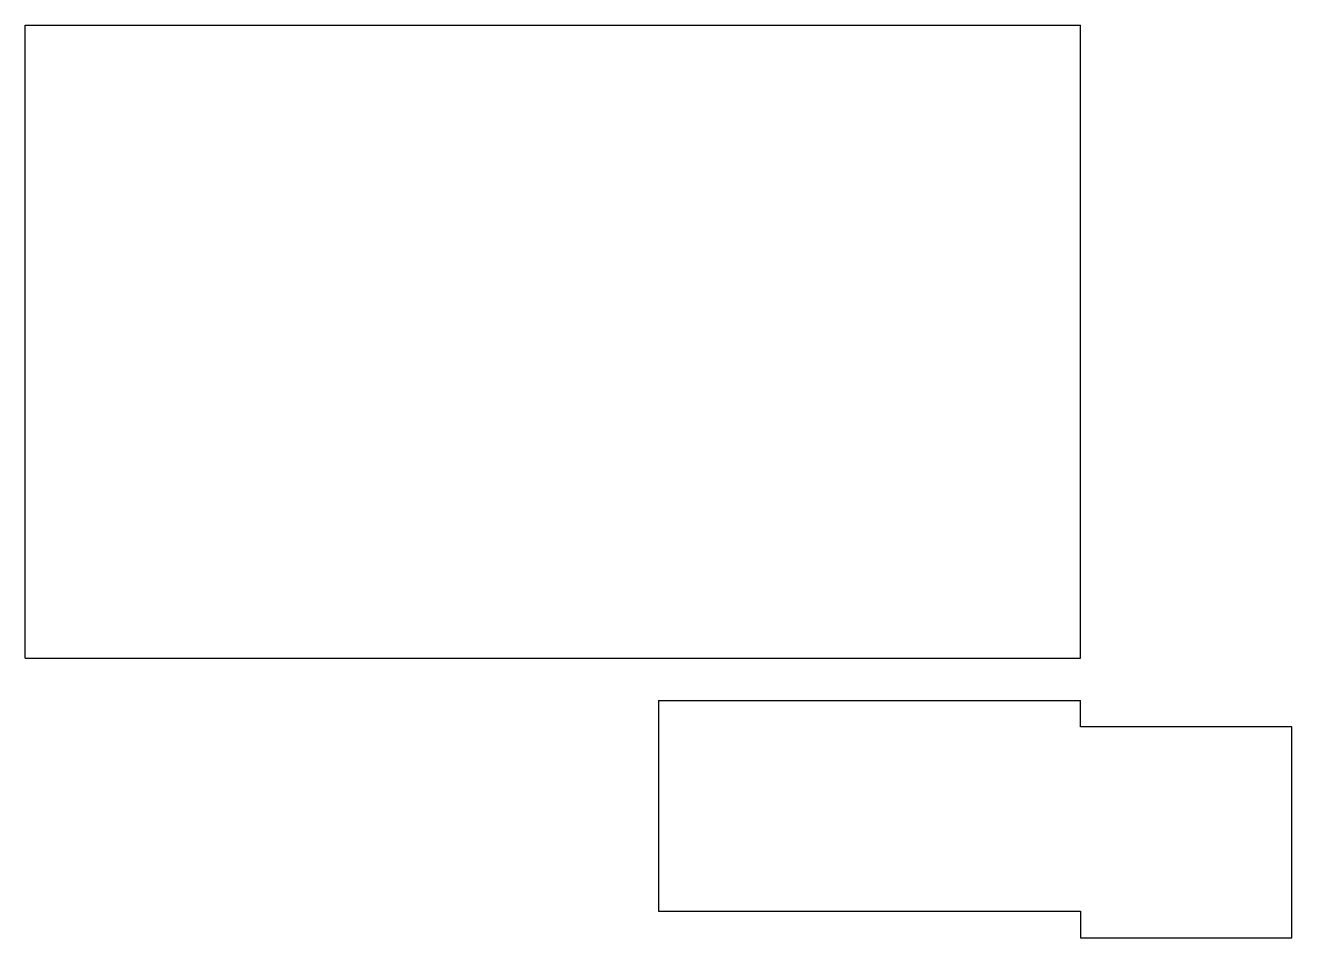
# Model space of a CAD drawing. Header units: millimetres. Extents: x 143 to 257, y -187 to -105.
import ezdxf

# ---------------------------------------------------------------- set-up
doc = ezdxf.new("R2010")
doc.units = ezdxf.units.MM

msp = doc.modelspace()

# ---------------------------------------------------------------- linework, layer by layer
for p, q in [((142.875, -161.925), (142.875, -104.775)), ((142.875, -104.775), (238.125, -104.775)), ((238.125, -161.925), (238.125, -104.775)), ((142.875, -161.925), (238.125, -161.925)), ((200.025, -165.735), (238.125, -165.735)), ((200.025, -165.735), (200.025, -184.785)), ((238.125, -168.11625), (238.125, -165.735)), ((257.175, -168.11625), (238.125, -168.11625)), ((257.175, -187.16625), (257.175, -168.11625)), ((200.025, -184.785), (238.125, -184.785)), ((238.125, -184.785), (238.125, -187.16625)), ((238.125, -187.16625), (257.175, -187.16625))]:
    msp.add_line(p, q)

doc.saveas('drawing.dxf')
